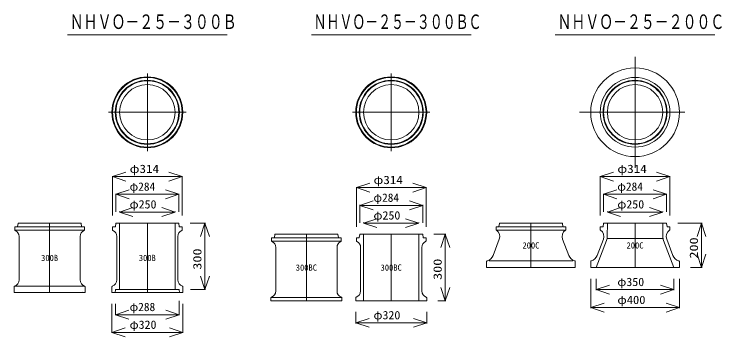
# Model space of a CAD drawing. Units: millimetres, scale not verified. Extents: x -6861 to 6861, y -5221 to 5221.
# Drawn here: x -6627 to -3434, y -1050 to 405 of the extents above; entities that cross this region are included whole.
import ezdxf
from ezdxf.enums import TextEntityAlignment as Align

# ---------------------------------------------------------------- set-up
doc = ezdxf.new("R2010")
doc.units = ezdxf.units.MM
doc.header["$LTSCALE"] = 20
for name, color, linetype, lineweight in [('0-0_0', 7, 'Continuous', 18), ('0-4_TEMP', 3, 'Continuous', 18), ('0-5_細線', 7, 'Continuous', 18)]:
    doc.layers.add(name, color=color, linetype=linetype, lineweight=lineweight)
doc.layers.add('0-8_注釈', color=1, linetype='Continuous')
doc.styles.add('ＭＳ ゴシック', font='')
doc.styles.get('ＭＳ ゴシック').set_extended_font_data('MS Gothic')

msp = doc.modelspace()

# ---------------------------------------------------------------- linework, layer by layer
at = {"layer": '0-0_0'}
for p, q in [((-6385.84, 312.64), (-5665.84, 312.64)), ((-5285.84, 312.64), (-4565.84, 312.64)), ((-4185.84, 312.64), (-3465.84, 312.64)), ((-3825.84, -287.36), (-3825.84, 212.64)), ((-6025.84, 137.64), (-6025.84, -212.36)), ((-4925.84, 137.64), (-4925.84, -212.36)), ((-6200.84, -37.36), (-5850.84, -37.36)), ((-5100.84, -37.36), (-4750.84, -37.36)), ((-3601.73, -37.36), (-4075.84, -37.36)), ((-6182.84, -327.36), (-6122.84, -307.36)), ((-5868.84, -327.36), (-5928.84, -307.36)), ((-3982.84, -327.36), (-3922.84, -307.36)), ((-3668.84, -327.36), (-3728.84, -307.36)), ((-6182.84, -503.56), (-6182.84, -325.07)), ((-6182.84, -327.36), (-5868.84, -327.36)), ((-6182.84, -327.36), (-6122.84, -347.36)), ((-5868.84, -327.36), (-5928.84, -347.36)), ((-5868.84, -503.56), (-5868.84, -325.07)), ((-3982.84, -503.56), (-3982.84, -325.07)), ((-3982.84, -327.36), (-3668.84, -327.36)), ((-3982.84, -327.36), (-3922.84, -347.36)), ((-3668.84, -327.36), (-3728.84, -347.36)), ((-3668.84, -503.56), (-3668.84, -325.07)), ((-5082.84, -377.36), (-5022.84, -357.36)), ((-5082.84, -553.56), (-5082.84, -375.07)), ((-5082.84, -377.36), (-4768.84, -377.36)), ((-5082.84, -377.36), (-5022.84, -397.36)), ((-4768.84, -377.36), (-4828.84, -357.36)), ((-4768.84, -377.36), (-4828.84, -397.36)), ((-4768.84, -553.56), (-4768.84, -375.07)), ((-6167.84, -407.36), (-6107.84, -387.36)), ((-6167.84, -486.56), (-6167.84, -405.07)), ((-5883.84, -407.36), (-6167.84, -407.36)), ((-6167.84, -407.36), (-6107.84, -427.36)), ((-5883.84, -407.36), (-5943.84, -387.36)), ((-5883.84, -407.36), (-5943.84, -427.36)), ((-5883.84, -486.56), (-5883.84, -405.07)), ((-3967.84, -407.36), (-3907.84, -387.36)), ((-3967.84, -486.56), (-3967.84, -405.07)), ((-3967.84, -407.36), (-3683.84, -407.36)), ((-3967.84, -407.36), (-3907.84, -427.36)), ((-3683.84, -407.36), (-3743.84, -387.36)), ((-3683.84, -407.36), (-3743.84, -427.36)), ((-3683.84, -486.56), (-3683.84, -405.07)), ((-5067.84, -457.36), (-5007.84, -437.36)), ((-4783.84, -457.36), (-4843.84, -437.36)), ((-6150.84, -487.36), (-6090.84, -467.36)), ((-5900.84, -487.36), (-5960.84, -467.36)), ((-5067.84, -536.56), (-5067.84, -455.07)), ((-4783.84, -457.36), (-5067.84, -457.36)), ((-5067.84, -457.36), (-5007.84, -477.36)), ((-4783.84, -457.36), (-4843.84, -477.36)), ((-4783.84, -536.56), (-4783.84, -455.07)), ((-3950.84, -487.36), (-3890.84, -467.36)), ((-3700.84, -487.36), (-3760.84, -467.36)), ((-6150.84, -486.56), (-6150.84, -485.07)), ((-5900.84, -487.36), (-6150.84, -487.36)), ((-6150.84, -487.36), (-6090.84, -507.36)), ((-5900.84, -487.36), (-5960.84, -507.36)), ((-5900.84, -486.56), (-5900.84, -485.07)), ((-3950.84, -486.56), (-3950.84, -485.07)), ((-3700.84, -487.36), (-3950.84, -487.36)), ((-3950.84, -487.36), (-3890.84, -507.36)), ((-3700.84, -487.36), (-3760.84, -507.36)), ((-3700.84, -486.56), (-3700.84, -485.07)), ((-5833.04, -537.36), (-5763.56, -537.36)), ((-5765.84, -537.36), (-5785.84, -597.36)), ((-5765.84, -837.36), (-5765.84, -537.36)), ((-5765.84, -537.36), (-5745.84, -597.36)), ((-5050.84, -537.36), (-4990.84, -517.36)), ((-5050.84, -536.56), (-5050.84, -535.07)), ((-4800.84, -537.36), (-5050.84, -537.36)), ((-5050.84, -537.36), (-4990.84, -557.36)), ((-4800.84, -537.36), (-4860.84, -517.36)), ((-4800.84, -537.36), (-4860.84, -557.36)), ((-4800.84, -536.56), (-4800.84, -535.07)), ((-3633.04, -537.36), (-3523.56, -537.36)), ((-3525.84, -537.36), (-3545.84, -597.36)), ((-3525.84, -537.36), (-3525.84, -737.36)), ((-3525.84, -537.36), (-3505.84, -597.36)), ((-4733.04, -587.36), (-4679.59, -587.36)), ((-4681.87, -587.36), (-4701.87, -647.36)), ((-4681.87, -587.36), (-4681.87, -887.36)), ((-4681.87, -587.36), (-4661.87, -647.36)), ((-3525.84, -737.36), (-3545.84, -677.36)), ((-3525.84, -737.36), (-3505.84, -677.36)), ((-3575.04, -737.36), (-3523.56, -737.36)), ((-5765.84, -837.36), (-5785.84, -777.36)), ((-5765.84, -837.36), (-5745.84, -777.36)), ((-4025.84, -788.16), (-4025.84, -920.72)), ((-4000.84, -788.16), (-4000.84, -839.64)), ((-3650.84, -788.16), (-3650.84, -839.64)), ((-3625.84, -788.16), (-3625.84, -920.72)), ((-4681.87, -887.36), (-4701.87, -827.36)), ((-4681.87, -887.36), (-4661.87, -827.36)), ((-4000.84, -837.36), (-3940.84, -817.36)), ((-3650.84, -837.36), (-3710.84, -817.36)), ((-5831.04, -837.36), (-5763.56, -837.36)), ((-4000.84, -837.36), (-3650.84, -837.36)), ((-4000.84, -837.36), (-3940.84, -857.36)), ((-3650.84, -837.36), (-3710.84, -857.36)), ((-5881.84, -888.16), (-5881.84, -952.64)), ((-4715.04, -887.36), (-4679.59, -887.36)), ((-6185.84, -901.16), (-6185.84, -1032.64)), ((-6169.84, -901.16), (-6169.84, -952.64)), ((-5865.84, -901.16), (-5865.84, -1032.64)), ((-4025.84, -918.44), (-3965.84, -898.44)), ((-3625.84, -918.44), (-4025.84, -918.44)), ((-4025.84, -918.44), (-3965.84, -938.44)), ((-3625.84, -918.44), (-3685.84, -898.44)), ((-3625.84, -918.44), (-3685.84, -938.44)), ((-6169.84, -950.36), (-6109.84, -930.36)), ((-5881.84, -950.36), (-6169.84, -950.36)), ((-6169.84, -950.36), (-6109.84, -970.36)), ((-5881.84, -950.36), (-5941.84, -930.36)), ((-5881.84, -950.36), (-5941.84, -970.36)), ((-5085.84, -938.16), (-5085.84, -989.64)), ((-4765.84, -938.16), (-4765.84, -989.64)), ((-5085.84, -987.36), (-5025.84, -967.36)), ((-4765.84, -987.36), (-5085.84, -987.36)), ((-5085.84, -987.36), (-5025.84, -1007.36)), ((-4765.84, -987.36), (-4825.84, -967.36)), ((-4765.84, -987.36), (-4825.84, -1007.36)), ((-6185.84, -1030.36), (-6125.84, -1010.36)), ((-5865.84, -1030.36), (-5925.84, -1010.36)), ((-5865.84, -1030.36), (-6185.84, -1030.36)), ((-6185.84, -1030.36), (-6125.84, -1050.36)), ((-5865.84, -1030.36), (-5925.84, -1050.36))]:
    msp.add_line(p, q, dxfattribs=at)
for centre, radius in [((-3825.84, -37.36), 200), ((-6025.84, -37.36), 160), ((-6025.84, -37.36), 157), ((-6025.84, -37.36), 144.5), ((-6025.84, -37.36), 142), ((-4925.84, -37.36), 160), ((-4925.84, -37.36), 157), ((-4925.84, -37.36), 144.5), ((-4925.84, -37.36), 142), ((-3825.84, -37.36), 157), ((-3825.84, -37.36), 144.39), ((-3825.84, -37.36), 142), ((-6025.84, -37.36), 125), ((-4925.84, -37.36), 125), ((-3825.84, -37.36), 125)]:
    msp.add_circle(centre, radius, dxfattribs=at)
at = {"layer": '0-4_TEMP'}
for p, q in [((-6466.67, -537.36), (-6466.67, -850.36)), ((-6025.84, -537.36), (-6025.84, -850.36)), ((-4295.46, -537.36), (-4295.46, -737.36)), ((-3825.84, -537.36), (-3825.84, -737.36)), ((-5308.34, -587.36), (-5308.34, -887.36)), ((-4925.84, -587.36), (-4925.84, -887.36))]:
    msp.add_line(p, q, dxfattribs=at)
at = {"layer": '0-5_細線'}
for p, q in [((-6610.91, -552.65), (-6608.92, -539.07)), ((-6606.94, -537.36), (-6326.39, -537.36)), ((-6324.41, -539.07), (-6322.42, -552.65)), ((-6170.09, -552.65), (-6168.09, -539.07)), ((-6166.12, -537.36), (-5885.57, -537.36)), ((-6150.84, -537.36), (-6150.84, -837.36)), ((-5900.84, -537.36), (-5900.84, -837.36)), ((-5883.59, -539.07), (-5881.59, -552.65)), ((-4437.7, -539.08), (-4439.61, -552.64)), ((-4435.72, -537.36), (-4155.2, -537.36)), ((-4153.22, -539.08), (-4151.32, -552.64)), ((-3968.09, -539.08), (-3969.99, -552.64)), ((-3966.1, -537.36), (-3685.58, -537.36)), ((-3950.84, -537.36), (-3951.28, -598.35)), ((-3700.84, -537.36), (-3700.41, -598.35)), ((-3683.6, -539.08), (-3681.7, -552.64)), ((-6623.67, -554.36), (-6466.67, -554.36)), ((-6612.89, -554.36), (-6623.67, -554.36)), ((-6623.67, -567.39), (-6623.67, -554.36)), ((-6620.67, -569.36), (-6466.67, -569.36)), ((-6309.67, -554.36), (-6466.67, -554.36)), ((-6312.67, -569.36), (-6466.67, -569.36)), ((-6309.67, -554.36), (-6320.44, -554.36)), ((-6309.67, -554.36), (-6309.67, -567.39)), ((-6182.84, -567.39), (-6182.84, -554.36)), ((-6172.07, -554.36), (-6182.84, -554.36)), ((-5868.84, -554.36), (-5879.62, -554.36)), ((-5868.84, -554.36), (-5868.84, -567.39)), ((-4452.46, -554.36), (-4441.59, -554.36)), ((-4452.46, -554.36), (-4452.46, -566.36)), ((-4295.46, -569.36), (-4447.12, -569.36)), ((-4295.68, -554.36), (-4436.72, -554.36)), ((-4295.46, -569.36), (-4143.81, -569.36)), ((-4295.24, -554.36), (-4154.2, -554.36)), ((-4138.46, -554.36), (-4149.33, -554.36)), ((-4138.46, -554.36), (-4138.46, -566.36)), ((-3982.84, -554.36), (-3971.97, -554.36)), ((-3982.84, -554.36), (-3982.84, -566.36)), ((-3668.84, -554.36), (-3679.72, -554.36)), ((-3668.84, -554.36), (-3668.84, -566.36)), ((-6604.67, -793.44), (-6604.67, -597.27)), ((-6328.67, -597.27), (-6328.67, -793.44)), ((-6163.84, -793.44), (-6163.84, -597.27)), ((-5887.84, -597.27), (-5887.84, -793.44)), ((-5465.34, -604.36), (-5308.34, -604.36)), ((-5454.57, -604.36), (-5465.34, -604.36)), ((-5465.34, -617.39), (-5465.34, -604.36)), ((-5452.59, -602.65), (-5450.59, -589.07)), ((-5448.61, -587.36), (-5168.07, -587.36)), ((-5151.34, -604.36), (-5308.34, -604.36)), ((-5166.09, -589.07), (-5164.09, -602.65)), ((-5151.34, -604.36), (-5162.11, -604.36)), ((-5151.34, -604.36), (-5151.34, -617.39)), ((-5082.84, -617.39), (-5082.84, -604.36)), ((-5072.07, -604.36), (-5082.84, -604.36)), ((-5070.09, -602.65), (-5068.09, -589.07)), ((-5066.12, -587.36), (-4785.57, -587.36)), ((-5050.84, -587.36), (-5050.84, -887.36)), ((-4800.84, -587.36), (-4800.84, -887.36)), ((-4783.59, -589.07), (-4781.59, -602.65)), ((-4768.84, -604.36), (-4779.62, -604.36)), ((-4768.84, -604.36), (-4768.84, -617.39)), ((-5462.34, -619.36), (-5308.34, -619.36)), ((-5154.34, -619.36), (-5308.34, -619.36)), ((-4438.11, -610.24), (-4465.8, -682.95)), ((-4152.81, -610.24), (-4125.13, -682.95)), ((-3954.55, -615.78), (-4000.84, -737.36)), ((-3968.49, -610.24), (-3996.18, -682.95)), ((-3951.34, -607.36), (-3825.84, -607.36)), ((-3700.34, -607.36), (-3825.84, -607.36)), ((-3697.14, -615.78), (-3650.84, -737.36)), ((-3683.19, -610.24), (-3655.51, -682.95)), ((-5446.34, -843.44), (-5446.34, -647.27)), ((-5170.34, -647.27), (-5170.34, -843.44)), ((-5063.84, -843.44), (-5063.84, -647.27)), ((-4787.84, -647.27), (-4787.84, -843.44)), ((-4495.46, -710.36), (-4495.46, -737.36)), ((-4295.46, -707.36), (-4484.33, -707.36)), ((-4295.46, -707.36), (-4106.6, -707.36)), ((-4095.46, -710.36), (-4095.46, -737.36)), ((-3625.84, -710.36), (-3625.84, -737.36)), ((-4495.46, -737.36), (-4095.46, -737.36)), ((-6626.67, -850.36), (-6626.67, -824.56)), ((-6623.67, -822.36), (-6466.67, -822.36)), ((-6309.67, -822.36), (-6466.67, -822.36)), ((-6306.67, -824.56), (-6306.67, -850.36)), ((-6185.84, -850.36), (-6185.84, -824.56)), ((-5865.84, -824.56), (-5865.84, -850.36)), ((-6626.67, -850.36), (-6306.67, -850.36)), ((-6185.84, -850.36), (-5865.84, -850.36)), ((-6170.09, -839.08), (-6171.43, -848.64)), ((-6168.1, -837.36), (-6025.84, -837.36)), ((-5883.58, -837.36), (-6025.84, -837.36)), ((-5881.6, -839.08), (-5880.26, -848.64)), ((-5468.34, -887.36), (-5468.34, -874.56)), ((-5148.34, -887.36), (-5468.34, -887.36)), ((-5465.34, -872.36), (-5308.34, -872.36)), ((-5151.34, -872.36), (-5308.34, -872.36)), ((-5148.34, -874.56), (-5148.34, -887.36)), ((-5085.84, -887.36), (-5085.84, -874.56)), ((-4765.84, -887.36), (-5085.84, -887.36)), ((-4765.84, -874.56), (-4765.84, -887.36))]:
    msp.add_line(p, q, dxfattribs=at)
msp.add_lwpolyline([(-4025.84, -710.36), (-4025.84, -737.36), (-3625.84, -737.36)], dxfattribs=at)
for centre, radius, start, end in [((-6606.94, -539.36), 2, 90, 171.634), ((-6326.39, -539.36), 2, 8.366, 90), ((-6166.12, -539.36), 2, 90, 171.634), ((-5885.57, -539.36), 2, 8.366, 90), ((-4435.72, -539.36), 2, 90, 172), ((-4155.2, -539.36), 2, 8, 90), ((-3966.1, -539.36), 2, 90, 172), ((-3685.58, -539.36), 2, 8, 90), ((-6620.67, -567.39), 3, 180, 244.897), ((-6634.67, -597.27), 30, 0, 64.897), ((-6612.89, -552.36), 2, 270, 351.633), ((-6298.67, -597.27), 30, 115.103, 180), ((-6320.44, -552.36), 2, 188.367, 270), ((-6312.67, -567.39), 3, 295.103, 0), ((-6179.84, -567.39), 3, 180, 244.897), ((-6193.84, -597.27), 30, 0, 64.897), ((-6172.07, -552.36), 2, 270, 351.633), ((-5857.84, -597.27), 30, 115.103, 180), ((-5879.62, -552.36), 2, 188.367, 270), ((-5871.84, -567.39), 3, 295.103, 0), ((-4449.46, -566.36), 3, 180, 235.802), ((-4470.82, -597.79), 35, 339.155, 55.802), ((-4441.59, -552.36), 2, 270, 352.001), ((-4120.1, -597.79), 35, 124.198, 200.845), ((-4149.33, -552.36), 2, 187.999, 270), ((-4141.46, -566.36), 3, 304.198, 0), ((-3979.84, -566.36), 3, 180, 235.802), ((-4001.2, -597.79), 35, 339.155, 55.802), ((-3971.97, -552.36), 2, 270, 352.001), ((-3650.49, -597.79), 35, 124.198, 200.845), ((-3679.72, -552.36), 2, 187.999, 270), ((-3671.84, -566.36), 3, 304.198, 0), ((-5454.57, -602.36), 2, 270, 351.633), ((-5448.61, -589.36), 2, 90, 171.633), ((-5168.07, -589.36), 2, 8.367, 90), ((-5162.11, -602.36), 2, 188.367, 270), ((-5072.07, -602.36), 2, 270, 351.633), ((-5066.12, -589.36), 2, 90, 171.633), ((-4785.57, -589.36), 2, 8.367, 90), ((-4779.62, -602.36), 2, 188.367, 270), ((-4001.28, -597.99), 50, 339.155, 359.591), ((-3650.41, -597.99), 50, 180.409, 200.845), ((-5462.34, -617.39), 3, 180, 244.897), ((-5476.34, -647.27), 30, 0, 64.897), ((-5140.34, -647.27), 30, 115.103, 180), ((-5154.34, -617.39), 3, 295.103, 0), ((-5079.84, -617.39), 3, 180, 244.897), ((-5093.84, -647.27), 30, 0, 64.897), ((-4757.84, -647.27), 30, 115.103, 180), ((-4771.84, -617.39), 3, 295.103, 0), ((-4503.18, -668.71), 40, 284.429, 339.155), ((-4087.75, -668.71), 40, 200.845, 255.571), ((-4033.56, -668.71), 40, 284.429, 339.155), ((-3618.13, -668.71), 40, 200.845, 255.571), ((-4492.46, -710.36), 3, 104.429, 180), ((-4098.46, -710.36), 3, 0, 75.571), ((-4022.84, -710.36), 3, 104.429, 180), ((-3628.84, -710.36), 3, 0, 75.571), ((-6634.67, -793.44), 30, 289.471, 0), ((-6298.67, -793.44), 30, 180, 250.529), ((-6193.84, -793.44), 30, 289.471, 0), ((-5857.84, -793.44), 30, 180, 250.529), ((-6623.67, -824.56), 3, 109.47, 179.998), ((-6309.67, -824.56), 3, 0.002, 70.53), ((-6182.84, -824.56), 3, 109.47, 179.998), ((-5868.84, -824.56), 3, 0.002, 70.53), ((-6319.1, -848.36), 2, 187.999, 270), ((-6168.1, -839.36), 2, 90, 172.001), ((-5883.58, -839.36), 2, 7.999, 90), ((-5878.28, -848.36), 2, 187.999, 270), ((-5476.34, -843.44), 30, 289.471, 0), ((-5140.34, -843.44), 30, 180, 250.529), ((-5093.84, -843.44), 30, 289.471, 0), ((-4757.84, -843.44), 30, 180, 250.529), ((-5465.34, -874.56), 3, 109.47, 179.998), ((-5151.34, -874.56), 3, 0.002, 70.53), ((-5082.84, -874.56), 3, 109.47, 179.998), ((-4768.84, -874.56), 3, 0.002, 70.53)]:
    msp.add_arc(centre, radius, start, end, dxfattribs=at)

# ---------------------------------------------------------------- texts
at = {"layer": '0-0_0', "style": 'ＭＳ ゴシック'}
for s, height, width, p in [('ＮＨＶＯ－２５－３００Ｂ', 65.69, 0.7, (-6375.84, 318.68)), ('ＮＨＶＯ－２５－３００ＢＣ', 65.69, 0.65, (-5275.84, 318.68)), ('ＮＨＶＯ－２５－２００Ｃ', 65.69, 0.7, (-4175.84, 318.68)), ('φ314', 37.54, 1.15, (-6105.84, -322.48)), ('φ314', 37.54, 1.15, (-3905.84, -322.48)), ('φ314', 37.54, 1.15, (-5005.84, -372.48)), ('φ250', 37.54, 1.05, (-6105.84, -482.48)), ('φ250', 37.54, 1.05, (-3905.84, -482.48)), ('φ250', 37.54, 1.05, (-5005.84, -532.48)), ('φ350', 37.54, 1.05, (-3905.84, -832.48)), ('φ400', 37.54, 1.1, (-3905.84, -913.56)), ('φ320', 37.54, 1.05, (-5005.84, -982.48)), ('φ320', 37.54, 1.05, (-6105.84, -1025.48))]:
    msp.add_text(s, height=height, dxfattribs=dict(at, width=width)).set_placement(p, align=Align.BOTTOM_LEFT)
for s, p in [('φ284', (-6105.84, -402.48)), ('φ284', (-3905.84, -402.48)), ('φ284', (-5005.84, -452.48)), ('φ288', (-6105.84, -945.48))]:
    msp.add_text(s, height=37.54, dxfattribs=at).set_placement(p, align=Align.BOTTOM_LEFT)
at = {"layer": '0-0_0', "style": 'ＭＳ ゴシック', "width": 1.25}
for s, p in [('200', (-3530.72, -697.36)), ('300', (-5770.72, -747.36)), ('300', (-4686.75, -793.51))]:
    msp.add_text(s, height=37.54, rotation=90, dxfattribs=at).set_placement(p, align=Align.BOTTOM_LEFT)
at = {"layer": '0-8_注釈', "style": 'ＭＳ ゴシック'}
for s, p in [('200C', (-4333.86, -660.4)), ('200C', (-3864.24, -660.4)), ('300B', (-6505.07, -716.9)), ('300B', (-6064.24, -716.9)), ('300BC', (-5356.34, -760.4)), ('300BC', (-4973.84, -760.4))]:
    msp.add_text(s, height=28.15, dxfattribs=at).set_placement(p, align=Align.BOTTOM_LEFT)

doc.saveas('drawing.dxf')
